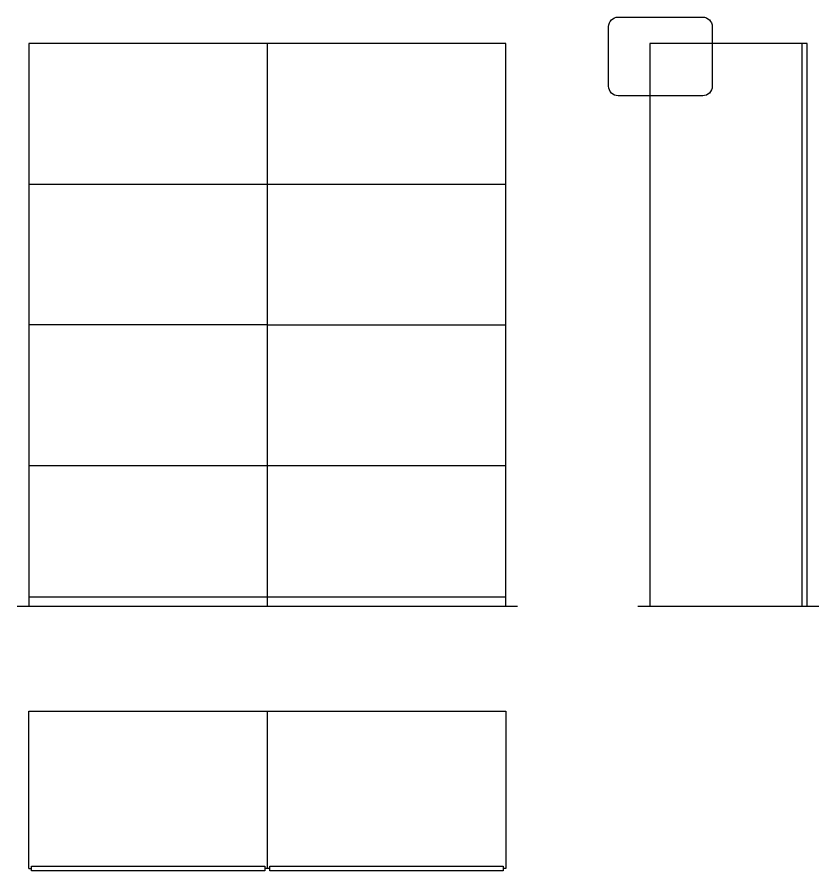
# Model space of a CAD drawing. Header units: millimetres. Extents: x 1707 to 3911, y 2756 to 3954.
# Drawn here: x 1707.5 to 2043.9, y 2756.3 to 3114.3 of the extents above; entities that cross this region are included whole.
import ezdxf

# ---------------------------------------------------------------- set-up
doc = ezdxf.new("R2010")
doc.units = ezdxf.units.MM
for name, color, linetype in [('IN-ANNO-DETAILS', 2, 'Continuous'), ('IN-ANNO-NPLT', 6, 'Continuous'), ('IN-FURN-STOR', 104, 'Continuous'), ('IN-FURN-WKSF', 4, 'Continuous')]:
    doc.layers.add(name, color=color, linetype=linetype)

msp = doc.modelspace()

# ---------------------------------------------------------------- linework, layer by layer
at = {"layer": 'IN-ANNO-DETAILS'}
msp.add_lwpolyline([(1959.65, 3114.27), (1995.12, 3114.27, -0.414214), (1999.12, 3110.27), (1999.12, 3085.26, -0.414214), (1995.12, 3081.26), (1959.65, 3081.26, -0.414214), (1955.65, 3085.26), (1955.65, 3110.27, -0.414214)], format="xyb", close=True, dxfattribs=at)
at = {"layer": 'IN-ANNO-NPLT'}
for p, q in [((1707.46, 2867.25), (1917.46, 2867.25)), ((1967.88, 2867.25), (2043.88, 2867.25))]:
    msp.add_line(p, q, dxfattribs=at)
at = {"layer": 'IN-FURN-STOR'}
for p, q in [((1912.46, 3103.25), (1712.46, 3103.25)), ((1712.46, 3103.25), (1712.46, 2867.25)), ((1812.46, 2867.25), (1812.46, 3103.25)), ((1912.46, 2867.25), (1912.46, 3103.25)), ((2038.88, 3103.25), (1972.88, 3103.25)), ((1972.88, 3103.25), (1972.88, 2867.25)), ((2036.88, 2867.25), (2036.88, 3103.25)), ((2038.88, 2867.25), (2038.88, 3103.25)), ((1712.46, 3044.25), (1812.46, 3044.25)), ((1812.46, 3044.25), (1912.46, 3044.25)), ((1812.46, 2985.25), (1712.46, 2985.25)), ((1812.46, 2985.25), (1912.46, 2985.25)), ((1712.46, 2926.25), (1812.46, 2926.25)), ((1812.46, 2926.25), (1912.46, 2926.25)), ((1712.46, 2871.25), (1912.46, 2871.25)), ((1712.46, 2867.25), (1912.46, 2867.25)), ((1972.88, 2867.25), (2038.88, 2867.25)), ((1712.46, 2757.29), (1712.46, 2823.29)), ((1712.46, 2823.29), (1912.46, 2823.29)), ((1812.46, 2757.29), (1812.46, 2823.29)), ((1912.46, 2823.29), (1912.46, 2757.29)), ((1712.46, 2757.29), (1713.46, 2757.29)), ((1813.46, 2757.29), (1811.46, 2757.29)), ((1912.46, 2757.29), (1911.46, 2757.29))]:
    msp.add_line(p, q, dxfattribs=at)
at = {"layer": 'IN-FURN-WKSF'}
for p, q in [((1713.46, 2758.29), (1811.46, 2758.29)), ((1713.46, 2756.29), (1713.46, 2758.29)), ((1811.46, 2758.29), (1811.46, 2756.29)), ((1813.46, 2758.29), (1911.46, 2758.29)), ((1813.46, 2756.29), (1813.46, 2758.29)), ((1911.46, 2758.29), (1911.46, 2756.29)), ((1811.46, 2756.29), (1713.46, 2756.29)), ((1911.46, 2756.29), (1813.46, 2756.29))]:
    msp.add_line(p, q, dxfattribs=at)

doc.saveas('drawing.dxf')
